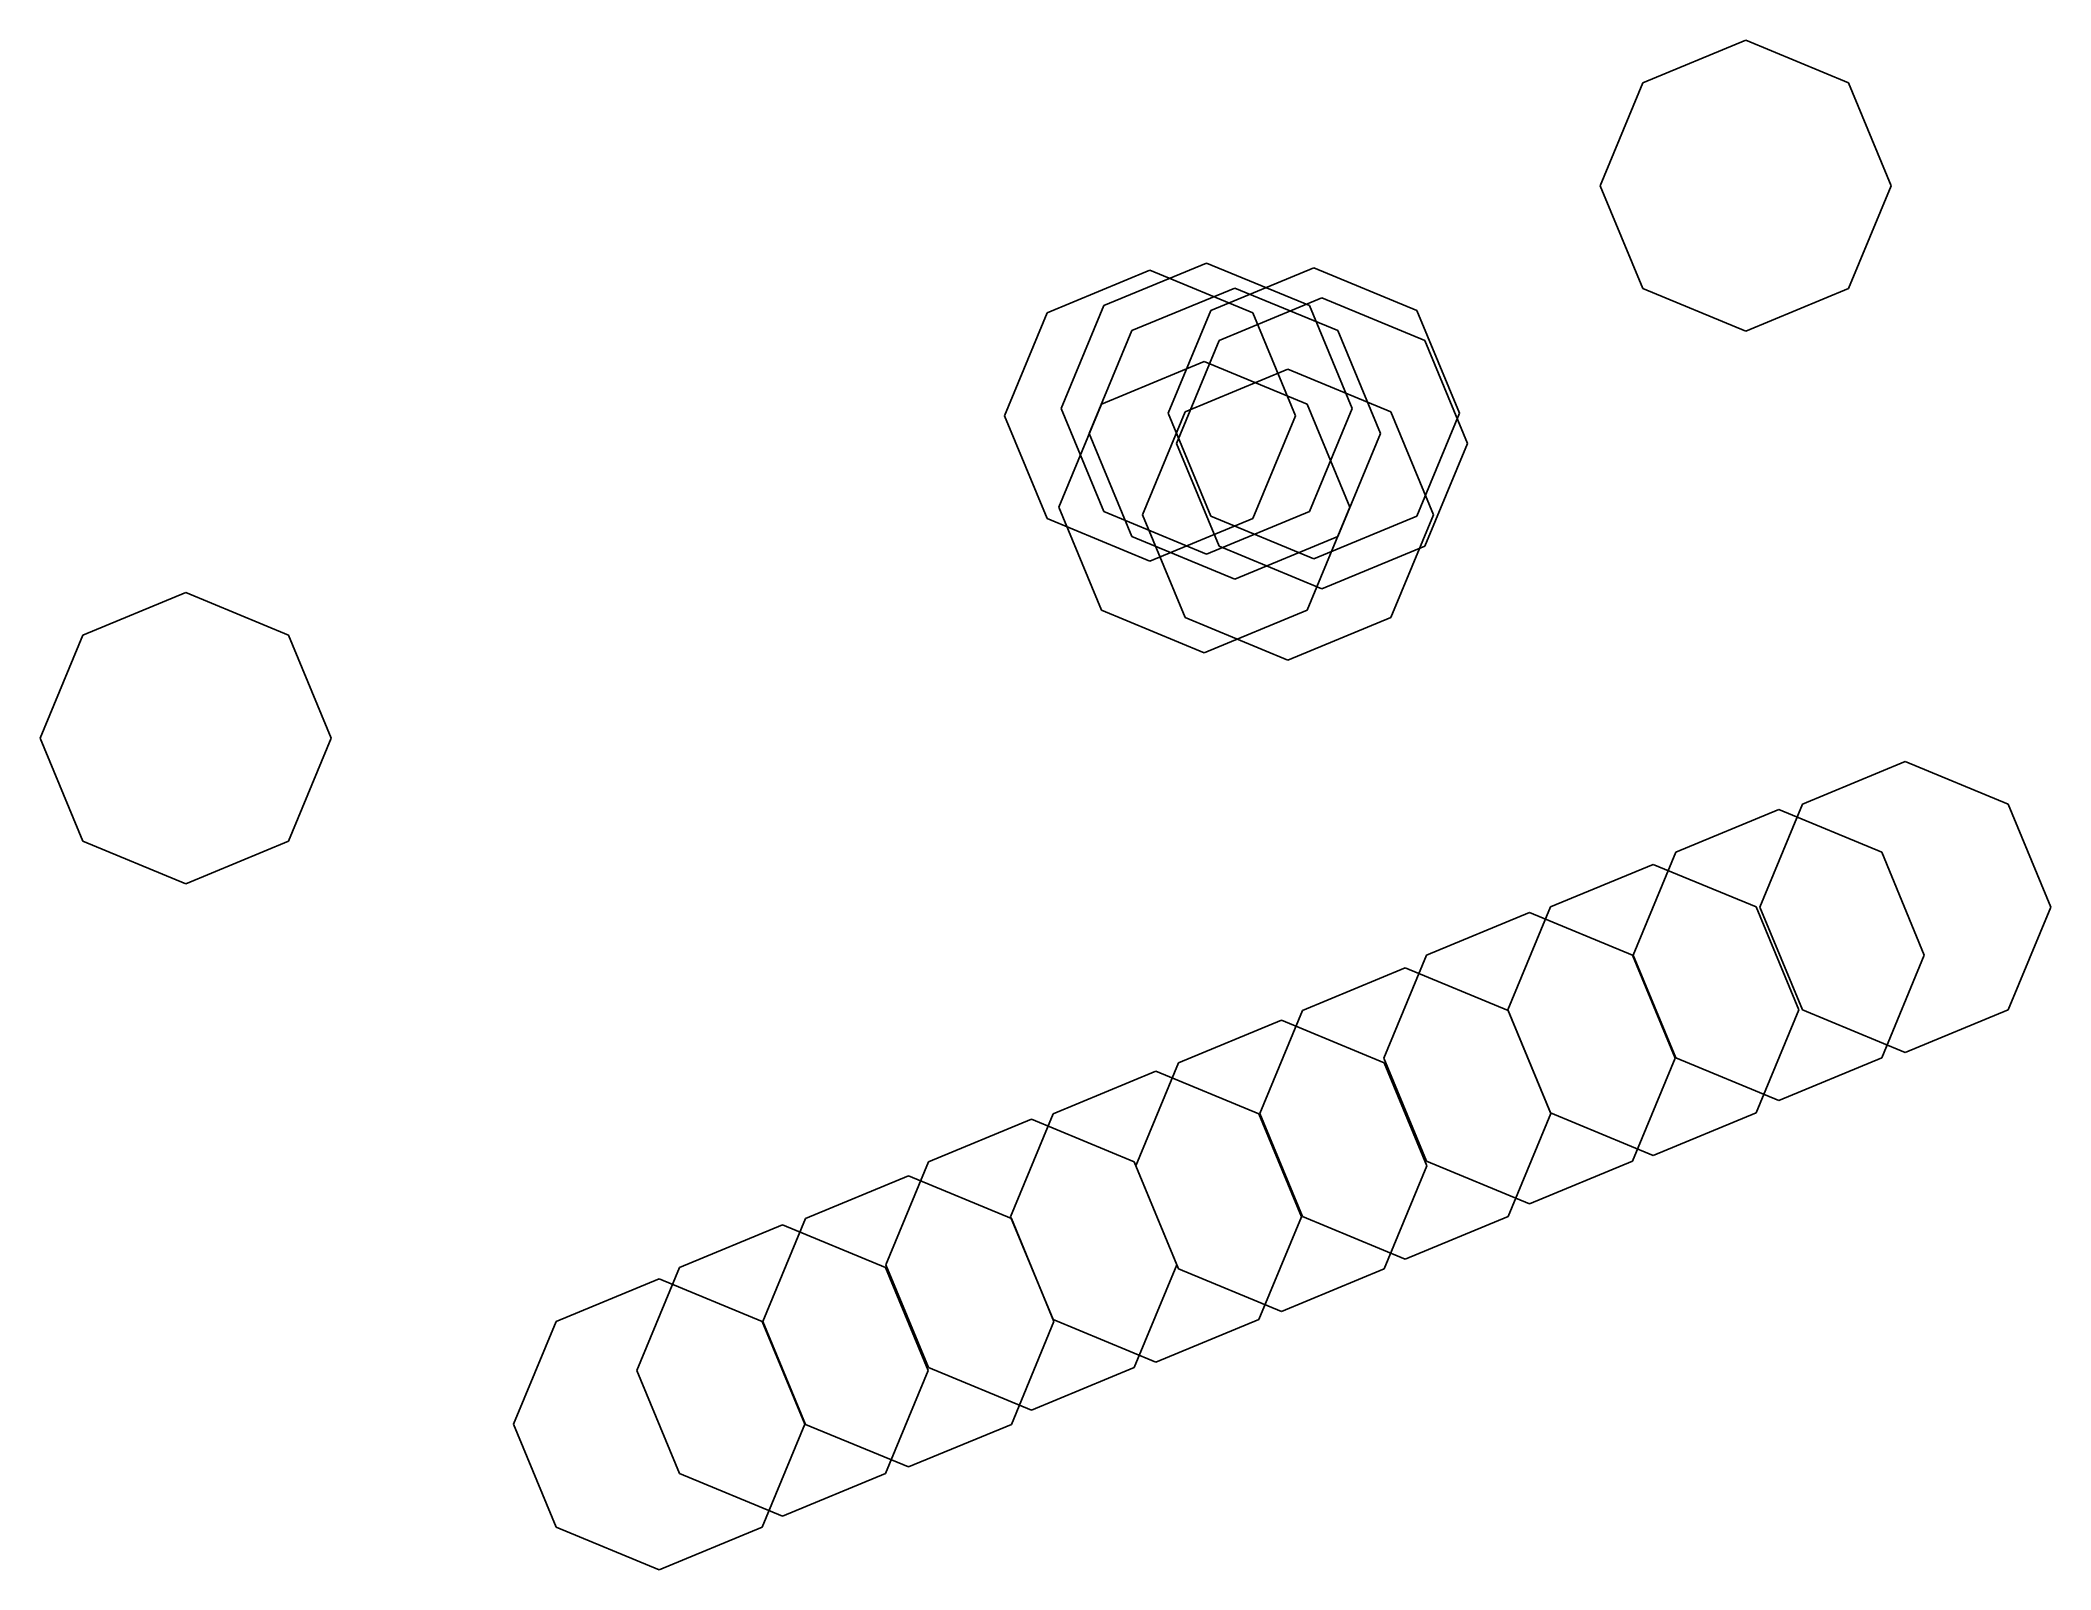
# Model space of a CAD drawing. Header units: metres. Extents: x -44.6 to 37.5, y -39.6 to 22.9.
import ezdxf

# ---------------------------------------------------------------- set-up
doc = ezdxf.new("R2010")
doc.units = ezdxf.units.M

msp = doc.modelspace()

# ---------------------------------------------------------------- linework, layer by layer
at = {"layer": 'Modulos'}
for p, q in [((25.05, 22.856), (20.845, 21.114)), ((25.05, 22.856, 6), (20.845, 21.114, 6)), ((29.254, 21.114), (25.05, 22.856)), ((29.254, 21.114, 6), (25.05, 22.856, 6)), ((25.05, 22.856), (25.05, 22.856, 6)), ((20.845, 21.114), (19.104, 16.91)), ((20.845, 21.114, 6), (19.104, 16.91, 6)), ((20.845, 21.114), (20.845, 21.114, 6)), ((30.996, 16.91), (29.254, 21.114)), ((30.996, 16.91, 6), (29.254, 21.114, 6)), ((29.254, 21.114), (29.254, 21.114, 6)), ((19.104, 16.91), (20.845, 12.706)), ((19.104, 16.91, 6), (20.845, 12.706, 6)), ((19.104, 16.91), (19.104, 16.91, 6)), ((29.254, 12.706), (30.996, 16.91)), ((29.254, 12.706, 6), (30.996, 16.91, 6)), ((30.996, 16.91), (30.996, 16.91, 6)), ((0.705, 13.459), (-3.499, 11.718)), ((0.705, 13.459, 6), (-3.499, 11.718, 6)), ((3.021, 13.753), (-1.183, 12.012)), ((3.021, 13.753, 6), (-1.183, 12.012, 6)), ((4.909, 11.718), (0.705, 13.459)), ((4.909, 11.718, 6), (0.705, 13.459, 6)), ((0.705, 13.459), (0.705, 13.459, 6)), ((7.226, 12.012), (3.021, 13.753)), ((7.226, 12.012, 6), (3.021, 13.753, 6)), ((3.021, 13.753), (3.021, 13.753, 6)), ((7.404, 13.56), (3.2, 11.819)), ((7.404, 13.56, 6), (3.2, 11.819, 6)), ((11.609, 11.819), (7.404, 13.56)), ((11.609, 11.819, 6), (7.404, 13.56, 6)), ((7.404, 13.56), (7.404, 13.56, 6)), ((4.175, 12.731), (-0.029, 10.99)), ((4.175, 12.731, 6), (-0.029, 10.99, 6)), ((7.736, 12.329), (3.532, 10.588)), ((7.736, 12.329, 6), (3.532, 10.588, 6)), ((8.379, 10.99), (4.175, 12.731)), ((8.379, 10.99, 6), (4.175, 12.731, 6)), ((4.175, 12.731), (4.175, 12.731, 6)), ((11.941, 10.588), (7.736, 12.329)), ((11.941, 10.588, 6), (7.736, 12.329, 6)), ((7.736, 12.329), (7.736, 12.329, 6)), ((20.845, 12.706), (25.05, 10.964)), ((20.845, 12.706, 6), (25.05, 10.964, 6)), ((20.845, 12.706), (20.845, 12.706, 6)), ((25.05, 10.964), (29.254, 12.706)), ((25.05, 10.964, 6), (29.254, 12.706, 6)), ((29.254, 12.706), (29.254, 12.706, 6)), ((-3.499, 11.718), (-5.241, 7.513)), ((-3.499, 11.718, 6), (-5.241, 7.513, 6)), ((-3.499, 11.718), (-3.499, 11.718, 6)), ((-1.183, 12.012), (-2.925, 7.807)), ((-1.183, 12.012, 6), (-2.925, 7.807, 6)), ((-1.183, 12.012), (-1.183, 12.012, 6)), ((3.2, 11.819), (1.458, 7.614)), ((3.2, 11.819, 6), (1.458, 7.614, 6)), ((3.2, 11.819), (3.2, 11.819, 6)), ((6.651, 7.513), (4.909, 11.718)), ((6.651, 7.513, 6), (4.909, 11.718, 6)), ((4.909, 11.718), (4.909, 11.718, 6)), ((8.967, 7.807), (7.226, 12.012)), ((8.967, 7.807, 6), (7.226, 12.012, 6)), ((7.226, 12.012), (7.226, 12.012, 6)), ((13.35, 7.614), (11.609, 11.819)), ((13.35, 7.614, 6), (11.609, 11.819, 6)), ((11.609, 11.819), (11.609, 11.819, 6)), ((-0.029, 10.99), (-1.771, 6.785)), ((-0.029, 10.99, 6), (-1.771, 6.785, 6)), ((-0.029, 10.99), (-0.029, 10.99, 6)), ((10.121, 6.785), (8.379, 10.99)), ((10.121, 6.785, 6), (8.379, 10.99, 6)), ((8.379, 10.99), (8.379, 10.99, 6)), ((25.05, 10.964), (25.05, 10.964, 6)), ((3.532, 10.588), (1.79, 6.383)), ((3.532, 10.588, 6), (1.79, 6.383, 6)), ((3.532, 10.588), (3.532, 10.588, 6)), ((13.682, 6.383), (11.941, 10.588)), ((13.682, 6.383, 6), (11.941, 10.588, 6)), ((11.941, 10.588), (11.941, 10.588, 6)), ((2.927, 9.725), (-1.278, 7.983)), ((2.927, 9.725, 6), (-1.278, 7.983, 6)), ((6.346, 9.417), (2.142, 7.676)), ((6.346, 9.417, 6), (2.142, 7.676, 6)), ((7.131, 7.983), (2.927, 9.725)), ((7.131, 7.983, 6), (2.927, 9.725, 6)), ((2.927, 9.725), (2.927, 9.725, 6)), ((10.551, 7.676), (6.346, 9.417)), ((10.551, 7.676, 6), (6.346, 9.417, 6)), ((6.346, 9.417), (6.346, 9.417, 6)), ((-5.241, 7.513), (-3.499, 3.309)), ((-5.241, 7.513, 6), (-3.499, 3.309, 6)), ((-5.241, 7.513), (-5.241, 7.513, 6)), ((-1.278, 7.983), (-3.019, 3.779)), ((-1.278, 7.983, 6), (-3.019, 3.779, 6)), ((-2.925, 7.807), (-1.183, 3.603)), ((-2.925, 7.807, 6), (-1.183, 3.603, 6)), ((-2.925, 7.807), (-2.925, 7.807, 6)), ((-1.278, 7.983), (-1.278, 7.983, 6)), ((2.142, 7.676), (0.4, 3.471)), ((2.142, 7.676, 6), (0.4, 3.471, 6)), ((1.458, 7.614), (3.2, 3.41)), ((1.458, 7.614, 6), (3.2, 3.41, 6)), ((1.458, 7.614), (1.458, 7.614, 6)), ((2.142, 7.676), (2.142, 7.676, 6)), ((4.909, 3.309), (6.651, 7.513)), ((4.909, 3.309, 6), (6.651, 7.513, 6)), ((6.651, 7.513), (6.651, 7.513, 6)), ((8.873, 3.779), (7.131, 7.983)), ((8.873, 3.779, 6), (7.131, 7.983, 6)), ((7.131, 7.983), (7.131, 7.983, 6)), ((7.226, 3.603), (8.967, 7.807)), ((7.226, 3.603, 6), (8.967, 7.807, 6)), ((8.967, 7.807), (8.967, 7.807, 6)), ((12.292, 3.471), (10.551, 7.676)), ((12.292, 3.471, 6), (10.551, 7.676, 6)), ((10.551, 7.676), (10.551, 7.676, 6)), ((11.609, 3.41), (13.35, 7.614)), ((11.609, 3.41, 6), (13.35, 7.614, 6)), ((13.35, 7.614), (13.35, 7.614, 6)), ((-1.771, 6.785), (-0.029, 2.581)), ((-1.771, 6.785, 6), (-0.029, 2.581, 6)), ((-1.771, 6.785), (-1.771, 6.785, 6)), ((8.379, 2.581), (10.121, 6.785)), ((8.379, 2.581, 6), (10.121, 6.785, 6)), ((10.121, 6.785), (10.121, 6.785, 6)), ((1.79, 6.383), (3.532, 2.179)), ((1.79, 6.383, 6), (3.532, 2.179, 6)), ((1.79, 6.383), (1.79, 6.383, 6)), ((11.941, 2.179), (13.682, 6.383)), ((11.941, 2.179, 6), (13.682, 6.383, 6)), ((13.682, 6.383), (13.682, 6.383, 6)), ((-3.499, 3.309), (0.705, 1.567)), ((-3.499, 3.309, 6), (0.705, 1.567, 6)), ((-3.499, 3.309), (-3.499, 3.309, 6)), ((-3.019, 3.779), (-1.278, -0.426)), ((-3.019, 3.779, 6), (-1.278, -0.426, 6)), ((-3.019, 3.779), (-3.019, 3.779, 6)), ((-1.183, 3.603), (3.021, 1.861)), ((-1.183, 3.603, 6), (3.021, 1.861, 6)), ((-1.183, 3.603), (-1.183, 3.603, 6)), ((0.4, 3.471), (2.142, -0.733)), ((0.4, 3.471, 6), (2.142, -0.733, 6)), ((0.4, 3.471), (0.4, 3.471, 6)), ((0.705, 1.567), (4.909, 3.309)), ((0.705, 1.567, 6), (4.909, 3.309, 6)), ((3.021, 1.861), (7.226, 3.603)), ((3.021, 1.861, 6), (7.226, 3.603, 6)), ((3.2, 3.41), (7.404, 1.668)), ((3.2, 3.41, 6), (7.404, 1.668, 6)), ((3.2, 3.41), (3.2, 3.41, 6)), ((4.909, 3.309), (4.909, 3.309, 6)), ((7.131, -0.426), (8.873, 3.779)), ((7.131, -0.426, 6), (8.873, 3.779, 6)), ((7.226, 3.603), (7.226, 3.603, 6)), ((7.404, 1.668), (11.609, 3.41)), ((7.404, 1.668, 6), (11.609, 3.41, 6)), ((8.873, 3.779), (8.873, 3.779, 6)), ((10.551, -0.733), (12.292, 3.471)), ((10.551, -0.733, 6), (12.292, 3.471, 6)), ((11.609, 3.41), (11.609, 3.41, 6)), ((12.292, 3.471), (12.292, 3.471, 6)), ((-0.029, 2.581), (4.175, 0.839)), ((-0.029, 2.581, 6), (4.175, 0.839, 6)), ((-0.029, 2.581), (-0.029, 2.581, 6)), ((4.175, 0.839), (8.379, 2.581)), ((4.175, 0.839, 6), (8.379, 2.581, 6)), ((8.379, 2.581), (8.379, 2.581, 6)), ((3.021, 1.861), (3.021, 1.861, 6)), ((3.532, 2.179), (7.736, 0.437)), ((3.532, 2.179, 6), (7.736, 0.437, 6)), ((3.532, 2.179), (3.532, 2.179, 6)), ((7.404, 1.668), (7.404, 1.668, 6)), ((7.736, 0.437), (11.941, 2.179)), ((7.736, 0.437, 6), (11.941, 2.179, 6)), ((11.941, 2.179), (11.941, 2.179, 6)), ((0.705, 1.567), (0.705, 1.567, 6)), ((4.175, 0.839), (4.175, 0.839, 6)), ((-38.689, 0.286, 30), (-42.894, -1.455, 30)), ((-38.689, 0.286, 36), (-42.894, -1.455, 36)), ((-34.485, -1.455, 30), (-38.689, 0.286, 30)), ((-34.485, -1.455, 36), (-38.689, 0.286, 36)), ((-38.689, 0.286, 30), (-38.689, 0.286, 36)), ((7.736, 0.437), (7.736, 0.437, 6)), ((-1.278, -0.426), (2.927, -2.167)), ((-1.278, -0.426, 6), (2.927, -2.167, 6)), ((-1.278, -0.426), (-1.278, -0.426, 6)), ((2.142, -0.733), (6.346, -2.475)), ((2.142, -0.733, 6), (6.346, -2.475, 6)), ((2.142, -0.733), (2.142, -0.733, 6)), ((2.927, -2.167), (7.131, -0.426)), ((2.927, -2.167, 6), (7.131, -0.426, 6)), ((6.346, -2.475), (10.551, -0.733)), ((6.346, -2.475, 6), (10.551, -0.733, 6)), ((7.131, -0.426), (7.131, -0.426, 6)), ((10.551, -0.733), (10.551, -0.733, 6)), ((-42.894, -1.455, 30), (-44.635, -5.66, 30)), ((-42.894, -1.455, 36), (-44.635, -5.66, 36)), ((-42.894, -1.455, 30), (-42.894, -1.455, 36)), ((-32.743, -5.66, 30), (-34.485, -1.455, 30)), ((-32.743, -5.66, 36), (-34.485, -1.455, 36)), ((-34.485, -1.455, 30), (-34.485, -1.455, 36)), ((2.927, -2.167), (2.927, -2.167, 6)), ((6.346, -2.475), (6.346, -2.475, 6)), ((-44.635, -5.66, 30), (-42.894, -9.864, 30)), ((-44.635, -5.66, 36), (-42.894, -9.864, 36)), ((-44.635, -5.66, 30), (-44.635, -5.66, 36)), ((-34.485, -9.864, 30), (-32.743, -5.66, 30)), ((-34.485, -9.864, 36), (-32.743, -5.66, 36)), ((-32.743, -5.66, 30), (-32.743, -5.66, 36)), ((31.568, -6.616), (27.363, -8.357)), ((31.568, -6.616, 6), (27.363, -8.357, 6)), ((35.772, -8.357), (31.568, -6.616)), ((35.772, -8.357, 6), (31.568, -6.616, 6)), ((31.568, -6.616), (31.568, -6.616, 6)), ((26.4, -8.575, 6), (22.195, -10.317, 6)), ((26.4, -8.575, 12), (22.195, -10.317, 12)), ((27.363, -8.357), (25.622, -12.562)), ((27.363, -8.357, 6), (25.622, -12.562, 6)), ((30.604, -10.317, 6), (26.4, -8.575, 6)), ((30.604, -10.317, 12), (26.4, -8.575, 12)), ((26.4, -8.575, 6), (26.4, -8.575, 12)), ((27.363, -8.357), (27.363, -8.357, 6)), ((37.514, -12.562), (35.772, -8.357)), ((37.514, -12.562, 6), (35.772, -8.357, 6)), ((35.772, -8.357), (35.772, -8.357, 6)), ((-42.894, -9.864, 30), (-38.689, -11.606, 30)), ((-42.894, -9.864, 36), (-38.689, -11.606, 36)), ((-42.894, -9.864, 30), (-42.894, -9.864, 36)), ((-38.689, -11.606, 30), (-34.485, -9.864, 30)), ((-38.689, -11.606, 36), (-34.485, -9.864, 36)), ((-34.485, -9.864, 30), (-34.485, -9.864, 36)), ((22.195, -10.317, 6), (20.454, -14.521, 6)), ((22.195, -10.317, 12), (20.454, -14.521, 12)), ((22.195, -10.317, 6), (22.195, -10.317, 12)), ((32.346, -14.521, 6), (30.604, -10.317, 6)), ((32.346, -14.521, 12), (30.604, -10.317, 12)), ((30.604, -10.317, 6), (30.604, -10.317, 12)), ((21.274, -10.815, 12), (17.069, -12.557, 12)), ((21.274, -10.815, 18), (17.069, -12.557, 18)), ((21.274, -10.815), (17.069, -12.557)), ((21.274, -10.815, 6), (17.069, -12.557, 6)), ((25.478, -12.557, 12), (21.274, -10.815, 12)), ((25.478, -12.557, 18), (21.274, -10.815, 18)), ((21.274, -10.815, 12), (21.274, -10.815, 18)), ((25.478, -12.557), (21.274, -10.815)), ((25.478, -12.557, 6), (21.274, -10.815, 6)), ((21.274, -10.815), (21.274, -10.815, 6)), ((-38.689, -11.606, 30), (-38.689, -11.606, 36)), ((16.214, -12.789, 6), (12.009, -14.53, 6)), ((16.214, -12.789, 12), (12.009, -14.53, 12)), ((16.214, -12.789, 18), (12.009, -14.53, 18)), ((16.214, -12.789, 24), (12.009, -14.53, 24)), ((17.069, -12.557, 12), (15.328, -16.761, 12)), ((17.069, -12.557, 18), (15.328, -16.761, 18)), ((17.069, -12.557), (15.328, -16.761)), ((17.069, -12.557, 6), (15.328, -16.761, 6)), ((20.418, -14.53, 6), (16.214, -12.789, 6)), ((20.418, -14.53, 12), (16.214, -12.789, 12)), ((16.214, -12.789, 6), (16.214, -12.789, 12)), ((20.418, -14.53, 18), (16.214, -12.789, 18)), ((20.418, -14.53, 24), (16.214, -12.789, 24)), ((16.214, -12.789, 18), (16.214, -12.789, 24)), ((17.069, -12.557, 12), (17.069, -12.557, 18)), ((17.069, -12.557), (17.069, -12.557, 6)), ((27.22, -16.761, 12), (25.478, -12.557, 12)), ((27.22, -16.761, 18), (25.478, -12.557, 18)), ((25.478, -12.557, 12), (25.478, -12.557, 18)), ((27.22, -16.761), (25.478, -12.557)), ((27.22, -16.761, 6), (25.478, -12.557, 6)), ((25.478, -12.557), (25.478, -12.557, 6)), ((25.622, -12.562), (27.363, -16.766)), ((25.622, -12.562, 6), (27.363, -16.766, 6)), ((25.622, -12.562), (25.622, -12.562, 6)), ((35.772, -16.766), (37.514, -12.562)), ((35.772, -16.766, 6), (37.514, -12.562, 6)), ((37.514, -12.562), (37.514, -12.562, 6)), ((12.009, -14.53, 6), (10.268, -18.735, 6)), ((12.009, -14.53, 12), (10.268, -18.735, 12)), ((12.009, -14.53, 18), (10.268, -18.735, 18)), ((12.009, -14.53, 24), (10.268, -18.735, 24)), ((12.009, -14.53, 6), (12.009, -14.53, 12)), ((12.009, -14.53, 18), (12.009, -14.53, 24)), ((22.16, -18.735, 6), (20.418, -14.53, 6)), ((22.16, -18.735, 12), (20.418, -14.53, 12)), ((20.418, -14.53, 6), (20.418, -14.53, 12)), ((22.16, -18.735, 18), (20.418, -14.53, 18)), ((22.16, -18.735, 24), (20.418, -14.53, 24)), ((20.418, -14.53, 18), (20.418, -14.53, 24)), ((20.454, -14.521, 6), (22.195, -18.726, 6)), ((20.454, -14.521, 12), (22.195, -18.726, 12)), ((20.454, -14.521, 6), (20.454, -14.521, 12)), ((30.604, -18.726, 6), (32.346, -14.521, 6)), ((30.604, -18.726, 12), (32.346, -14.521, 12)), ((32.346, -14.521, 6), (32.346, -14.521, 12)), ((11.14, -15.048, 24), (6.936, -16.789, 24)), ((11.14, -15.048, 30), (6.936, -16.789, 30)), ((11.14, -15.048), (6.936, -16.789)), ((11.14, -15.048, 6), (6.936, -16.789, 6)), ((11.14, -15.048, 12), (6.936, -16.789, 12)), ((11.14, -15.048, 18), (6.936, -16.789, 18)), ((15.345, -16.789, 24), (11.14, -15.048, 24)), ((15.345, -16.789, 30), (11.14, -15.048, 30)), ((11.14, -15.048, 24), (11.14, -15.048, 30)), ((15.345, -16.789), (11.14, -15.048)), ((15.345, -16.789, 6), (11.14, -15.048, 6)), ((11.14, -15.048), (11.14, -15.048, 6)), ((15.345, -16.789, 12), (11.14, -15.048, 12)), ((15.345, -16.789, 18), (11.14, -15.048, 18)), ((11.14, -15.048, 12), (11.14, -15.048, 18)), ((6.078, -17.186, 18), (1.874, -18.928, 18)), ((6.078, -17.186, 24), (1.874, -18.928, 24)), ((6.078, -17.186, 6), (1.874, -18.928, 6)), ((6.078, -17.186, 12), (1.874, -18.928, 12)), ((6.936, -16.789, 24), (5.194, -20.994, 24)), ((6.936, -16.789, 30), (5.194, -20.994, 30)), ((6.936, -16.789), (5.194, -20.994)), ((6.936, -16.789, 6), (5.194, -20.994, 6)), ((6.936, -16.789, 12), (5.194, -20.994, 12)), ((6.936, -16.789, 18), (5.194, -20.994, 18)), ((10.283, -18.928, 18), (6.078, -17.186, 18)), ((10.283, -18.928, 24), (6.078, -17.186, 24)), ((6.078, -17.186, 18), (6.078, -17.186, 24)), ((10.283, -18.928, 6), (6.078, -17.186, 6)), ((10.283, -18.928, 12), (6.078, -17.186, 12)), ((6.078, -17.186, 6), (6.078, -17.186, 12)), ((6.936, -16.789, 24), (6.936, -16.789, 30)), ((6.936, -16.789), (6.936, -16.789, 6)), ((6.936, -16.789, 12), (6.936, -16.789, 18)), ((15.328, -16.761, 12), (17.069, -20.966, 12)), ((15.328, -16.761, 18), (17.069, -20.966, 18)), ((15.328, -16.761, 12), (15.328, -16.761, 18)), ((15.328, -16.761), (17.069, -20.966)), ((15.328, -16.761, 6), (17.069, -20.966, 6)), ((15.328, -16.761), (15.328, -16.761, 6)), ((17.086, -20.994, 24), (15.345, -16.789, 24)), ((17.086, -20.994, 30), (15.345, -16.789, 30)), ((15.345, -16.789, 24), (15.345, -16.789, 30)), ((17.086, -20.994), (15.345, -16.789)), ((17.086, -20.994, 6), (15.345, -16.789, 6)), ((15.345, -16.789), (15.345, -16.789, 6)), ((17.086, -20.994, 12), (15.345, -16.789, 12)), ((17.086, -20.994, 18), (15.345, -16.789, 18)), ((15.345, -16.789, 12), (15.345, -16.789, 18)), ((25.478, -20.966, 12), (27.22, -16.761, 12)), ((25.478, -20.966, 18), (27.22, -16.761, 18)), ((25.478, -20.966), (27.22, -16.761)), ((25.478, -20.966, 6), (27.22, -16.761, 6)), ((27.22, -16.761, 12), (27.22, -16.761, 18)), ((27.22, -16.761), (27.22, -16.761, 6)), ((27.363, -16.766), (31.568, -18.508)), ((27.363, -16.766, 6), (31.568, -18.508, 6)), ((27.363, -16.766), (27.363, -16.766, 6)), ((31.568, -18.508), (35.772, -16.766)), ((31.568, -18.508, 6), (35.772, -16.766, 6)), ((35.772, -16.766), (35.772, -16.766, 6)), ((10.268, -18.735, 6), (12.009, -22.939, 6)), ((10.268, -18.735, 12), (12.009, -22.939, 12)), ((10.268, -18.735, 6), (10.268, -18.735, 12)), ((10.268, -18.735, 18), (12.009, -22.939, 18)), ((10.268, -18.735, 24), (12.009, -22.939, 24)), ((10.268, -18.735, 18), (10.268, -18.735, 24)), ((20.418, -22.939, 6), (22.16, -18.735, 6)), ((20.418, -22.939, 12), (22.16, -18.735, 12)), ((20.418, -22.939, 18), (22.16, -18.735, 18)), ((20.418, -22.939, 24), (22.16, -18.735, 24)), ((22.16, -18.735, 6), (22.16, -18.735, 12)), ((22.16, -18.735, 18), (22.16, -18.735, 24)), ((22.195, -18.726, 6), (26.4, -20.467, 6)), ((22.195, -18.726, 12), (26.4, -20.467, 12)), ((22.195, -18.726, 6), (22.195, -18.726, 12)), ((26.4, -20.467, 6), (30.604, -18.726, 6)), ((26.4, -20.467, 12), (30.604, -18.726, 12)), ((30.604, -18.726, 6), (30.604, -18.726, 12)), ((31.568, -18.508), (31.568, -18.508, 6)), ((0.953, -19.266, 12), (-3.251, -21.008, 12)), ((0.953, -19.266, 18), (-3.251, -21.008, 18)), ((0.953, -19.266, 24), (-3.251, -21.008, 24)), ((0.953, -19.266, 30), (-3.251, -21.008, 30)), ((0.953, -19.266), (-3.251, -21.008)), ((0.953, -19.266, 6), (-3.251, -21.008, 6)), ((1.874, -18.928, 18), (0.132, -23.132, 18)), ((1.874, -18.928, 24), (0.132, -23.132, 24)), ((1.874, -18.928, 6), (0.132, -23.132, 6)), ((1.874, -18.928, 12), (0.132, -23.132, 12)), ((5.158, -21.008, 12), (0.953, -19.266, 12)), ((5.158, -21.008, 18), (0.953, -19.266, 18)), ((0.953, -19.266, 12), (0.953, -19.266, 18)), ((5.158, -21.008, 24), (0.953, -19.266, 24)), ((5.158, -21.008, 30), (0.953, -19.266, 30)), ((0.953, -19.266, 24), (0.953, -19.266, 30)), ((5.158, -21.008), (0.953, -19.266)), ((5.158, -21.008, 6), (0.953, -19.266, 6)), ((0.953, -19.266), (0.953, -19.266, 6)), ((1.874, -18.928, 18), (1.874, -18.928, 24)), ((1.874, -18.928, 6), (1.874, -18.928, 12)), ((12.025, -23.132, 18), (10.283, -18.928, 18)), ((12.025, -23.132, 24), (10.283, -18.928, 24)), ((10.283, -18.928, 18), (10.283, -18.928, 24)), ((12.025, -23.132, 6), (10.283, -18.928, 6)), ((12.025, -23.132, 12), (10.283, -18.928, 12)), ((10.283, -18.928, 6), (10.283, -18.928, 12)), ((26.4, -20.467, 6), (26.4, -20.467, 12)), ((-4.138, -21.227, 18), (-8.343, -22.969, 18)), ((-4.138, -21.227, 24), (-8.343, -22.969, 24)), ((-4.138, -21.227, 6), (-8.343, -22.969, 6)), ((-4.138, -21.227, 12), (-8.343, -22.969, 12)), ((-3.251, -21.008, 12), (-4.993, -25.212, 12)), ((-3.251, -21.008, 18), (-4.993, -25.212, 18)), ((-3.251, -21.008, 24), (-4.993, -25.212, 24)), ((-3.251, -21.008, 30), (-4.993, -25.212, 30)), ((-3.251, -21.008), (-4.993, -25.212)), ((-3.251, -21.008, 6), (-4.993, -25.212, 6)), ((0.066, -22.969, 18), (-4.138, -21.227, 18)), ((0.066, -22.969, 24), (-4.138, -21.227, 24)), ((-4.138, -21.227, 18), (-4.138, -21.227, 24)), ((0.066, -22.969, 6), (-4.138, -21.227, 6)), ((0.066, -22.969, 12), (-4.138, -21.227, 12)), ((-4.138, -21.227, 6), (-4.138, -21.227, 12)), ((-3.251, -21.008, 12), (-3.251, -21.008, 18)), ((-3.251, -21.008, 24), (-3.251, -21.008, 30)), ((-3.251, -21.008), (-3.251, -21.008, 6)), ((6.899, -25.212, 12), (5.158, -21.008, 12)), ((6.899, -25.212, 18), (5.158, -21.008, 18)), ((5.158, -21.008, 12), (5.158, -21.008, 18)), ((6.899, -25.212, 24), (5.158, -21.008, 24)), ((6.899, -25.212, 30), (5.158, -21.008, 30)), ((5.158, -21.008, 24), (5.158, -21.008, 30)), ((6.899, -25.212), (5.158, -21.008)), ((6.899, -25.212, 6), (5.158, -21.008, 6)), ((5.158, -21.008), (5.158, -21.008, 6)), ((5.194, -20.994, 24), (6.936, -25.198, 24)), ((5.194, -20.994, 30), (6.936, -25.198, 30)), ((5.194, -20.994, 24), (5.194, -20.994, 30)), ((5.194, -20.994), (6.936, -25.198)), ((5.194, -20.994, 6), (6.936, -25.198, 6)), ((5.194, -20.994), (5.194, -20.994, 6)), ((5.194, -20.994, 12), (6.936, -25.198, 12)), ((5.194, -20.994, 18), (6.936, -25.198, 18)), ((5.194, -20.994, 12), (5.194, -20.994, 18)), ((15.345, -25.198, 24), (17.086, -20.994, 24)), ((15.345, -25.198, 30), (17.086, -20.994, 30)), ((15.345, -25.198), (17.086, -20.994)), ((15.345, -25.198, 6), (17.086, -20.994, 6)), ((15.345, -25.198, 12), (17.086, -20.994, 12)), ((15.345, -25.198, 18), (17.086, -20.994, 18)), ((17.069, -20.966, 12), (21.274, -22.707, 12)), ((17.069, -20.966, 18), (21.274, -22.707, 18)), ((17.069, -20.966, 12), (17.069, -20.966, 18)), ((17.069, -20.966), (21.274, -22.707)), ((17.069, -20.966, 6), (21.274, -22.707, 6)), ((17.069, -20.966), (17.069, -20.966, 6)), ((17.086, -20.994, 24), (17.086, -20.994, 30)), ((17.086, -20.994), (17.086, -20.994, 6)), ((17.086, -20.994, 12), (17.086, -20.994, 18)), ((21.274, -22.707, 12), (25.478, -20.966, 12)), ((21.274, -22.707, 18), (25.478, -20.966, 18)), ((21.274, -22.707), (25.478, -20.966)), ((21.274, -22.707, 6), (25.478, -20.966, 6)), ((25.478, -20.966, 12), (25.478, -20.966, 18)), ((25.478, -20.966), (25.478, -20.966, 6)), ((-8.343, -22.969, 18), (-10.084, -27.173, 18)), ((-8.343, -22.969, 24), (-10.084, -27.173, 24)), ((-8.343, -22.969, 6), (-10.084, -27.173, 6)), ((-8.343, -22.969, 12), (-10.084, -27.173, 12)), ((-8.343, -22.969, 18), (-8.343, -22.969, 24)), ((-8.343, -22.969, 6), (-8.343, -22.969, 12)), ((1.808, -27.173, 18), (0.066, -22.969, 18)), ((1.808, -27.173, 24), (0.066, -22.969, 24)), ((0.066, -22.969, 18), (0.066, -22.969, 24)), ((1.808, -27.173, 6), (0.066, -22.969, 6)), ((1.808, -27.173, 12), (0.066, -22.969, 12)), ((0.066, -22.969, 6), (0.066, -22.969, 12)), ((12.009, -22.939, 6), (16.214, -24.681, 6)), ((12.009, -22.939, 12), (16.214, -24.681, 12)), ((12.009, -22.939, 6), (12.009, -22.939, 12)), ((12.009, -22.939, 18), (16.214, -24.681, 18)), ((12.009, -22.939, 24), (16.214, -24.681, 24)), ((12.009, -22.939, 18), (12.009, -22.939, 24)), ((16.214, -24.681, 6), (20.418, -22.939, 6)), ((16.214, -24.681, 12), (20.418, -22.939, 12)), ((16.214, -24.681, 18), (20.418, -22.939, 18)), ((16.214, -24.681, 24), (20.418, -22.939, 24)), ((20.418, -22.939, 6), (20.418, -22.939, 12)), ((20.418, -22.939, 18), (20.418, -22.939, 24)), ((21.274, -22.707, 12), (21.274, -22.707, 18)), ((21.274, -22.707), (21.274, -22.707, 6)), ((-9.16, -23.544), (-13.364, -25.286)), ((-9.16, -23.544, 6), (-13.364, -25.286, 6)), ((-9.16, -23.544, 12), (-13.364, -25.286, 12)), ((-9.16, -23.544, 18), (-13.364, -25.286, 18)), ((-4.955, -25.286), (-9.16, -23.544)), ((-4.955, -25.286, 6), (-9.16, -23.544, 6)), ((-9.16, -23.544), (-9.16, -23.544, 6)), ((-4.955, -25.286, 12), (-9.16, -23.544, 12)), ((-4.955, -25.286, 18), (-9.16, -23.544, 18)), ((-9.16, -23.544, 12), (-9.16, -23.544, 18)), ((0.132, -23.132, 18), (1.874, -27.337, 18)), ((0.132, -23.132, 24), (1.874, -27.337, 24)), ((0.132, -23.132, 18), (0.132, -23.132, 24)), ((0.132, -23.132, 6), (1.874, -27.337, 6)), ((0.132, -23.132, 12), (1.874, -27.337, 12)), ((0.132, -23.132, 6), (0.132, -23.132, 12)), ((10.283, -27.337, 18), (12.025, -23.132, 18)), ((10.283, -27.337, 24), (12.025, -23.132, 24)), ((10.283, -27.337, 6), (12.025, -23.132, 6)), ((10.283, -27.337, 12), (12.025, -23.132, 12)), ((12.025, -23.132, 18), (12.025, -23.132, 24)), ((12.025, -23.132, 6), (12.025, -23.132, 12)), ((-13.364, -25.286), (-15.106, -29.491)), ((-13.364, -25.286, 6), (-15.106, -29.491, 6)), ((-13.364, -25.286, 12), (-15.106, -29.491, 12)), ((-13.364, -25.286, 18), (-15.106, -29.491, 18)), ((-13.364, -25.286), (-13.364, -25.286, 6)), ((-13.364, -25.286, 12), (-13.364, -25.286, 18)), ((-4.993, -25.212, 12), (-3.251, -29.417, 12)), ((-4.993, -25.212, 18), (-3.251, -29.417, 18)), ((-4.993, -25.212, 12), (-4.993, -25.212, 18)), ((-4.993, -25.212, 24), (-3.251, -29.417, 24)), ((-4.993, -25.212, 30), (-3.251, -29.417, 30)), ((-4.993, -25.212, 24), (-4.993, -25.212, 30)), ((-4.993, -25.212), (-3.251, -29.417)), ((-4.993, -25.212, 6), (-3.251, -29.417, 6)), ((-4.993, -25.212), (-4.993, -25.212, 6)), ((-3.214, -29.491), (-4.955, -25.286)), ((-3.214, -29.491, 6), (-4.955, -25.286, 6)), ((-4.955, -25.286), (-4.955, -25.286, 6)), ((-3.214, -29.491, 12), (-4.955, -25.286, 12)), ((-3.214, -29.491, 18), (-4.955, -25.286, 18)), ((-4.955, -25.286, 12), (-4.955, -25.286, 18)), ((5.158, -29.417, 12), (6.899, -25.212, 12)), ((5.158, -29.417, 18), (6.899, -25.212, 18)), ((5.158, -29.417, 24), (6.899, -25.212, 24)), ((5.158, -29.417, 30), (6.899, -25.212, 30)), ((5.158, -29.417), (6.899, -25.212)), ((5.158, -29.417, 6), (6.899, -25.212, 6)), ((6.899, -25.212, 12), (6.899, -25.212, 18)), ((6.899, -25.212, 24), (6.899, -25.212, 30)), ((6.899, -25.212), (6.899, -25.212, 6)), ((6.936, -25.198, 24), (11.14, -26.94, 24)), ((6.936, -25.198, 30), (11.14, -26.94, 30)), ((6.936, -25.198, 24), (6.936, -25.198, 30)), ((6.936, -25.198), (11.14, -26.94)), ((6.936, -25.198, 6), (11.14, -26.94, 6)), ((6.936, -25.198), (6.936, -25.198, 6)), ((6.936, -25.198, 12), (11.14, -26.94, 12)), ((6.936, -25.198, 18), (11.14, -26.94, 18)), ((6.936, -25.198, 12), (6.936, -25.198, 18)), ((11.14, -26.94, 24), (15.345, -25.198, 24)), ((11.14, -26.94, 30), (15.345, -25.198, 30)), ((11.14, -26.94), (15.345, -25.198)), ((11.14, -26.94, 6), (15.345, -25.198, 6)), ((11.14, -26.94, 12), (15.345, -25.198, 12)), ((11.14, -26.94, 18), (15.345, -25.198, 18)), ((15.345, -25.198, 24), (15.345, -25.198, 30)), ((15.345, -25.198), (15.345, -25.198, 6)), ((15.345, -25.198, 12), (15.345, -25.198, 18)), ((16.214, -24.681, 6), (16.214, -24.681, 12)), ((16.214, -24.681, 18), (16.214, -24.681, 24)), ((-14.307, -25.547, 6), (-18.512, -27.289, 6)), ((-14.307, -25.547, 12), (-18.512, -27.289, 12)), ((-10.103, -27.289, 6), (-14.307, -25.547, 6)), ((-10.103, -27.289, 12), (-14.307, -25.547, 12)), ((-14.307, -25.547, 6), (-14.307, -25.547, 12)), ((11.14, -26.94, 24), (11.14, -26.94, 30)), ((11.14, -26.94), (11.14, -26.94, 6)), ((11.14, -26.94, 12), (11.14, -26.94, 18)), ((-19.346, -27.745), (-23.551, -29.487)), ((-19.346, -27.745, 6), (-23.551, -29.487, 6)), ((-18.512, -27.289, 6), (-20.253, -31.494, 6)), ((-18.512, -27.289, 12), (-20.253, -31.494, 12)), ((-15.142, -29.487), (-19.346, -27.745)), ((-15.142, -29.487, 6), (-19.346, -27.745, 6)), ((-19.346, -27.745), (-19.346, -27.745, 6)), ((-18.512, -27.289, 6), (-18.512, -27.289, 12)), ((-8.361, -31.494, 6), (-10.103, -27.289, 6)), ((-8.361, -31.494, 12), (-10.103, -27.289, 12)), ((-10.103, -27.289, 6), (-10.103, -27.289, 12)), ((-10.084, -27.173, 18), (-8.343, -31.378, 18)), ((-10.084, -27.173, 24), (-8.343, -31.378, 24)), ((-10.084, -27.173, 18), (-10.084, -27.173, 24)), ((-10.084, -27.173, 6), (-8.343, -31.378, 6)), ((-10.084, -27.173, 12), (-8.343, -31.378, 12)), ((-10.084, -27.173, 6), (-10.084, -27.173, 12)), ((0.066, -31.378, 18), (1.808, -27.173, 18)), ((0.066, -31.378, 24), (1.808, -27.173, 24)), ((0.066, -31.378, 6), (1.808, -27.173, 6)), ((0.066, -31.378, 12), (1.808, -27.173, 12)), ((1.808, -27.173, 18), (1.808, -27.173, 24)), ((1.808, -27.173, 6), (1.808, -27.173, 12)), ((1.874, -27.337, 18), (6.078, -29.078, 18)), ((1.874, -27.337, 24), (6.078, -29.078, 24)), ((1.874, -27.337, 18), (1.874, -27.337, 24)), ((1.874, -27.337, 6), (6.078, -29.078, 6)), ((1.874, -27.337, 12), (6.078, -29.078, 12)), ((1.874, -27.337, 6), (1.874, -27.337, 12)), ((6.078, -29.078, 18), (10.283, -27.337, 18)), ((6.078, -29.078, 24), (10.283, -27.337, 24)), ((6.078, -29.078, 6), (10.283, -27.337, 6)), ((6.078, -29.078, 12), (10.283, -27.337, 12)), ((10.283, -27.337, 18), (10.283, -27.337, 24)), ((10.283, -27.337, 6), (10.283, -27.337, 12)), ((-23.551, -29.487), (-25.292, -33.691)), ((-23.551, -29.487, 6), (-25.292, -33.691, 6)), ((-23.551, -29.487), (-23.551, -29.487, 6)), ((-13.4, -33.691), (-15.142, -29.487)), ((-13.4, -33.691, 6), (-15.142, -29.487, 6)), ((-15.142, -29.487), (-15.142, -29.487, 6)), ((-15.106, -29.491), (-13.364, -33.695)), ((-15.106, -29.491, 6), (-13.364, -33.695, 6)), ((-15.106, -29.491), (-15.106, -29.491, 6)), ((-15.106, -29.491, 12), (-13.364, -33.695, 12)), ((-15.106, -29.491, 18), (-13.364, -33.695, 18)), ((-15.106, -29.491, 12), (-15.106, -29.491, 18)), ((-4.955, -33.695), (-3.214, -29.491)), ((-4.955, -33.695, 6), (-3.214, -29.491, 6)), ((-4.955, -33.695, 12), (-3.214, -29.491, 12)), ((-4.955, -33.695, 18), (-3.214, -29.491, 18)), ((-3.251, -29.417, 12), (0.953, -31.158, 12)), ((-3.251, -29.417, 18), (0.953, -31.158, 18)), ((-3.251, -29.417, 12), (-3.251, -29.417, 18)), ((-3.251, -29.417, 24), (0.953, -31.158, 24)), ((-3.251, -29.417, 30), (0.953, -31.158, 30)), ((-3.251, -29.417, 24), (-3.251, -29.417, 30)), ((-3.251, -29.417), (0.953, -31.158)), ((-3.251, -29.417, 6), (0.953, -31.158, 6)), ((-3.251, -29.417), (-3.251, -29.417, 6)), ((-3.214, -29.491), (-3.214, -29.491, 6)), ((-3.214, -29.491, 12), (-3.214, -29.491, 18)), ((0.953, -31.158, 12), (5.158, -29.417, 12)), ((0.953, -31.158, 18), (5.158, -29.417, 18)), ((0.953, -31.158, 24), (5.158, -29.417, 24)), ((0.953, -31.158, 30), (5.158, -29.417, 30)), ((0.953, -31.158), (5.158, -29.417)), ((0.953, -31.158, 6), (5.158, -29.417, 6)), ((5.158, -29.417, 12), (5.158, -29.417, 18)), ((5.158, -29.417, 24), (5.158, -29.417, 30)), ((5.158, -29.417), (5.158, -29.417, 6)), ((6.078, -29.078, 18), (6.078, -29.078, 24)), ((6.078, -29.078, 6), (6.078, -29.078, 12)), ((0.953, -31.158, 12), (0.953, -31.158, 18)), ((0.953, -31.158, 24), (0.953, -31.158, 30)), ((0.953, -31.158), (0.953, -31.158, 6)), ((-20.253, -31.494, 6), (-18.512, -35.698, 6)), ((-20.253, -31.494, 12), (-18.512, -35.698, 12)), ((-20.253, -31.494, 6), (-20.253, -31.494, 12)), ((-10.103, -35.698, 6), (-8.361, -31.494, 6)), ((-10.103, -35.698, 12), (-8.361, -31.494, 12)), ((-8.361, -31.494, 6), (-8.361, -31.494, 12)), ((-8.343, -31.378, 18), (-4.138, -33.119, 18)), ((-8.343, -31.378, 24), (-4.138, -33.119, 24)), ((-8.343, -31.378, 18), (-8.343, -31.378, 24)), ((-8.343, -31.378, 6), (-4.138, -33.119, 6)), ((-8.343, -31.378, 12), (-4.138, -33.119, 12)), ((-8.343, -31.378, 6), (-8.343, -31.378, 12)), ((-4.138, -33.119, 18), (0.066, -31.378, 18)), ((-4.138, -33.119, 24), (0.066, -31.378, 24)), ((-4.138, -33.119, 6), (0.066, -31.378, 6)), ((-4.138, -33.119, 12), (0.066, -31.378, 12)), ((0.066, -31.378, 18), (0.066, -31.378, 24)), ((0.066, -31.378, 6), (0.066, -31.378, 12)), ((-4.138, -33.119, 18), (-4.138, -33.119, 24)), ((-4.138, -33.119, 6), (-4.138, -33.119, 12)), ((-25.292, -33.691), (-23.551, -37.896)), ((-25.292, -33.691, 6), (-23.551, -37.896, 6)), ((-25.292, -33.691), (-25.292, -33.691, 6)), ((-15.142, -37.896), (-13.4, -33.691)), ((-15.142, -37.896, 6), (-13.4, -33.691, 6)), ((-13.4, -33.691), (-13.4, -33.691, 6)), ((-13.364, -33.695), (-9.16, -35.437)), ((-13.364, -33.695, 6), (-9.16, -35.437, 6)), ((-13.364, -33.695), (-13.364, -33.695, 6)), ((-13.364, -33.695, 12), (-9.16, -35.437, 12)), ((-13.364, -33.695, 18), (-9.16, -35.437, 18)), ((-13.364, -33.695, 12), (-13.364, -33.695, 18)), ((-9.16, -35.437), (-4.955, -33.695)), ((-9.16, -35.437, 6), (-4.955, -33.695, 6)), ((-9.16, -35.437, 12), (-4.955, -33.695, 12)), ((-9.16, -35.437, 18), (-4.955, -33.695, 18)), ((-4.955, -33.695), (-4.955, -33.695, 6)), ((-4.955, -33.695, 12), (-4.955, -33.695, 18)), ((-18.512, -35.698, 6), (-14.307, -37.44, 6)), ((-18.512, -35.698, 12), (-14.307, -37.44, 12)), ((-18.512, -35.698, 6), (-18.512, -35.698, 12)), ((-14.307, -37.44, 6), (-10.103, -35.698, 6)), ((-14.307, -37.44, 12), (-10.103, -35.698, 12)), ((-10.103, -35.698, 6), (-10.103, -35.698, 12)), ((-9.16, -35.437), (-9.16, -35.437, 6)), ((-9.16, -35.437, 12), (-9.16, -35.437, 18)), ((-14.307, -37.44, 6), (-14.307, -37.44, 12)), ((-23.551, -37.896), (-19.346, -39.637)), ((-23.551, -37.896, 6), (-19.346, -39.637, 6)), ((-23.551, -37.896), (-23.551, -37.896, 6)), ((-19.346, -39.637), (-15.142, -37.896)), ((-19.346, -39.637, 6), (-15.142, -37.896, 6)), ((-15.142, -37.896), (-15.142, -37.896, 6)), ((-19.346, -39.637), (-19.346, -39.637, 6))]:
    msp.add_line(p, q, dxfattribs=at)

doc.saveas('drawing.dxf')
